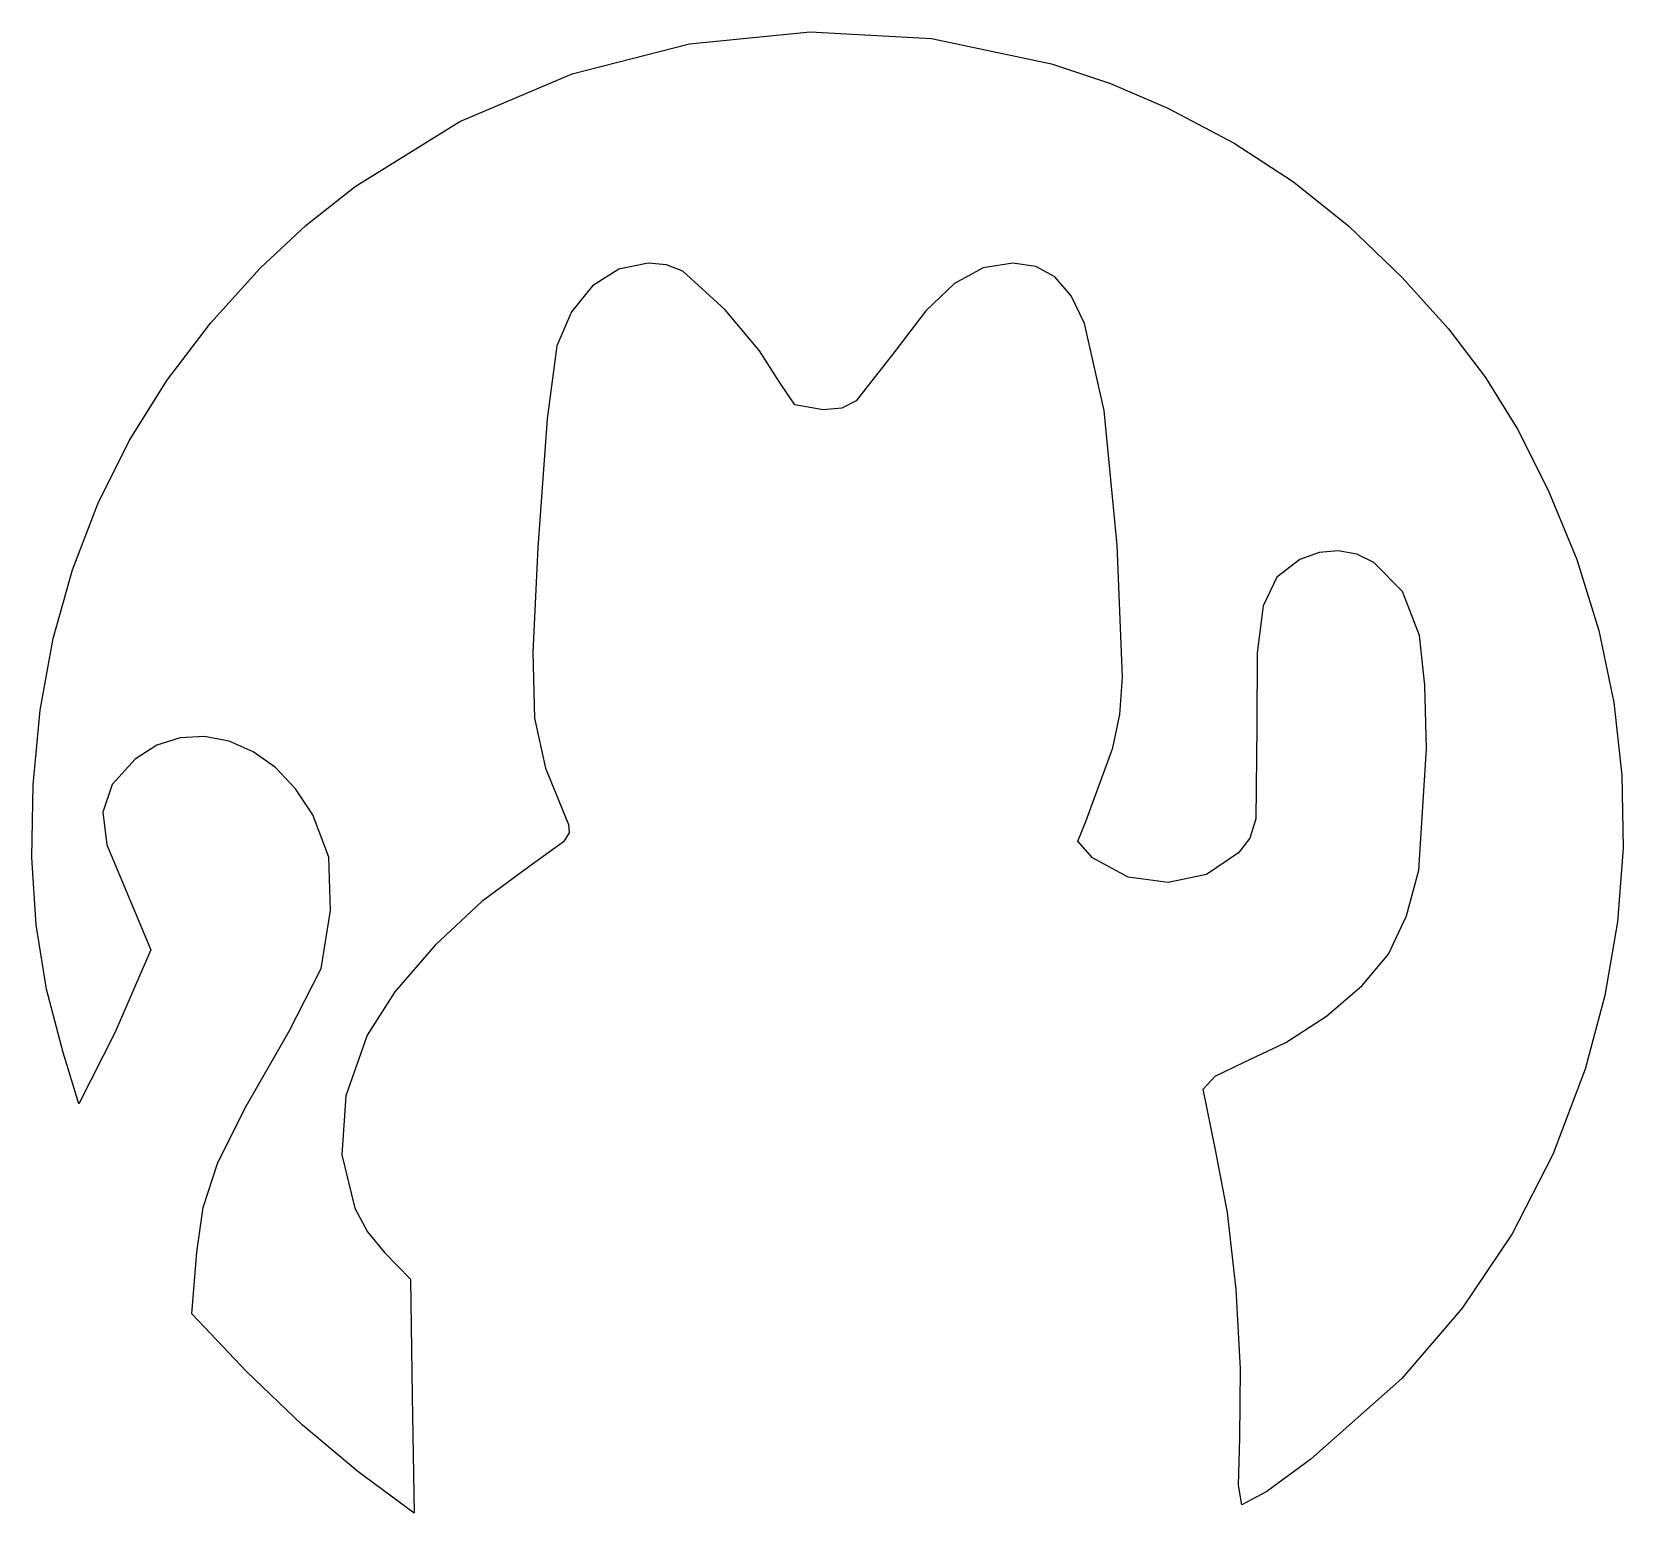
# Model space of a CAD drawing. Extents: x -1 to 49, y 3 to 298.
# Drawn here: x 0.31 to 49.14, y 2.6 to 48.06 of the extents above.
import ezdxf

# ---------------------------------------------------------------- set-up
doc = ezdxf.new("R2010")
doc.units = 0

msp = doc.modelspace()

# ---------------------------------------------------------------- linework, layer by layer
at = {"layer": 'Layer'}
for p, q in [((20.493042, 47.695573), (24.193261, 48.06222)), ((24.193261, 48.06222), (27.918689, 47.86238)), ((27.918689, 47.86238), (31.600516, 47.083925)), ((16.88684, 46.774563), (20.493042, 47.695573)), ((31.600516, 47.083925), (33.403577, 46.473928)), ((13.443465, 45.311319), (16.88684, 46.774563)), ((33.403577, 46.473928), (35.169933, 45.71473)), ((35.169933, 45.71473), (37.199661, 44.643615)), ((10.231726, 43.317966), (13.443465, 45.311319)), ((37.199661, 44.643615), (39.025343, 43.456974)), ((39.025343, 43.456974), (40.71805, 42.103493)), ((8.734223, 42.126288), (10.231726, 43.317966)), ((7.320433, 40.80663), (8.734223, 42.126288)), ((40.71805, 42.103493), (42.348853, 40.53186)), ((5.790664, 39.124194), (7.320433, 40.80663)), ((18.318168, 40.782693), (17.516737, 40.266945)), ((19.217582, 40.965422), (18.318168, 40.782693)), ((19.788015, 40.916351), (19.217582, 40.965422)), ((20.282519, 40.714763), (19.788015, 40.916351)), ((21.579812, 39.527782), (20.282519, 40.714763)), ((29.497248, 40.816679), (28.62527, 40.342763)), ((30.413082, 40.96543), (29.497248, 40.816679)), ((31.111841, 40.863806), (30.413082, 40.96543)), ((31.70387, 40.539716), (31.111841, 40.863806)), ((32.199816, 39.964337), (31.70387, 40.539716)), ((42.348853, 40.53186), (43.778211, 38.948637)), ((17.516737, 40.266945), (16.866957, 39.466838)), ((28.62527, 40.342763), (27.741731, 39.502185)), ((32.61033, 39.108845), (32.199816, 39.964337)), ((4.449927, 37.358444), (5.790664, 39.124194)), ((16.866957, 39.466838), (16.422492, 38.431032)), ((22.638671, 38.274119), (21.579812, 39.527782)), ((27.741731, 39.502185), (26.791212, 38.25345)), ((33.217654, 36.442221), (32.61033, 39.108845)), ((43.778211, 38.948637), (44.916537, 37.457531)), ((16.422492, 38.431032), (16.127462, 36.182745)), ((23.275362, 37.278822), (22.638671, 38.274119)), ((26.791212, 38.25345), (25.606835, 36.736694)), ((3.29778, 35.508375), (4.449927, 37.358444)), ((23.725333, 36.611136), (23.275362, 37.278822)), ((44.916537, 37.457531), (45.892973, 35.87057)), ((25.606835, 36.736694), (25.159746, 36.512643)), ((16.127462, 36.182745), (15.833025, 32.234182)), ((24.590952, 36.46751), (23.725333, 36.611136)), ((25.159746, 36.512643), (24.590952, 36.46751)), ((33.611032, 32.30925), (33.217654, 36.442221)), ((45.892973, 35.87057), (46.836663, 33.99978)), ((2.333782, 33.572984), (3.29778, 35.508375)), ((46.836663, 33.99978), (47.719559, 31.864672)), ((1.557491, 31.551267), (2.333782, 33.572984)), ((15.833025, 32.234182), (15.679824, 29.017172)), ((33.776889, 28.257275), (33.611032, 32.30925)), ((39.214205, 31.866581), (38.508339, 31.325426)), ((39.807106, 32.084743), (39.214205, 31.866581)), ((40.394939, 32.136198), (39.807106, 32.084743)), ((40.961057, 32.031521), (40.394939, 32.136198)), ((41.48881, 31.781284), (40.961057, 32.031521)), ((42.362636, 30.886425), (41.48881, 31.781284)), ((47.719559, 31.864672), (48.391455, 29.691168)), ((0.968465, 29.442222), (1.557491, 31.551267)), ((38.508339, 31.325426), (38.093796, 30.449168)), ((42.883235, 29.536211), (42.362636, 30.886425)), ((38.093796, 30.449168), (37.911079, 29.006841)), ((0.566263, 27.244844), (0.968465, 29.442222)), ((43.051687, 28.018044), (42.883235, 29.536211)), ((48.391455, 29.691168), (48.851909, 27.486222)), ((15.679824, 29.017172), (15.733836, 26.997231)), ((37.911079, 29.006841), (37.900695, 26.767481)), ((33.688693, 27.117693), (33.776889, 28.257275)), ((43.104599, 26.059406), (43.051687, 28.018044)), ((48.851909, 27.486222), (49.100479, 25.256786)), ((0.350443, 24.95813), (0.566263, 27.244844)), ((15.733836, 26.997231), (16.073094, 25.470675)), ((33.476126, 26.09515), (33.688693, 27.117693)), ((4.863969, 26.401257), (4.144086, 26.172539)), ((5.613383, 26.438738), (4.863969, 26.401257)), ((6.367364, 26.292824), (5.613383, 26.438738)), ((37.900695, 26.767481), (37.867748, 23.907459)), ((4.144086, 26.172539), (3.478697, 25.74474)), ((7.100948, 25.971359), (6.367364, 26.292824)), ((7.789171, 25.482186), (7.100948, 25.971359)), ((32.650651, 23.825), (33.476126, 26.09515)), ((42.867174, 22.335821), (43.104599, 26.059406)), ((3.478697, 25.74474), (2.772836, 24.966926)), ((8.407069, 24.833149), (7.789171, 25.482186)), ((16.073094, 25.470675), (16.775628, 23.733822)), ((0.312257, 22.725664), (0.350443, 24.95813)), ((2.772836, 24.966926), (2.487349, 24.118735)), ((49.100479, 25.256786), (49.136723, 23.009812)), ((8.929677, 24.03209), (8.407069, 24.833149)), ((2.487349, 24.118735), (2.614469, 23.109062)), ((9.427516, 22.737431), (8.929677, 24.03209)), ((16.795437, 23.486125), (16.620271, 23.209808)), ((16.775628, 23.733822), (16.795437, 23.486125)), ((32.404196, 23.23018), (32.650651, 23.825)), ((37.867748, 23.907459), (37.685093, 23.319859)), ((2.614469, 23.109062), (3.146431, 21.8468)), ((16.620271, 23.209808), (15.562398, 22.440642)), ((32.859637, 22.70997), (32.404196, 23.23018)), ((37.685093, 23.319859), (37.329377, 22.868931)), ((49.136723, 23.009812), (48.960198, 20.752251)), ((0.44809, 20.654189), (0.312257, 22.725664)), ((9.472419, 21.10009), (9.427516, 22.737431)), ((33.951682, 22.121554), (32.859637, 22.70997)), ((37.329377, 22.868931), (36.35705, 22.207102)), ((15.562398, 22.440642), (14.115944, 21.379849)), ((35.174319, 21.955953), (33.951682, 22.121554)), ((36.35705, 22.207102), (35.174319, 21.955953)), ((42.488992, 20.932523), (42.867174, 22.335821)), ((3.146431, 21.8468), (3.968112, 19.88801)), ((9.189153, 19.319436), (9.472419, 21.10009)), ((14.115944, 21.379849), (12.684396, 20.038622)), ((0.764901, 18.681554), (0.44809, 20.654189)), ((41.938718, 19.755821), (42.488992, 20.932523)), ((48.960198, 20.752251), (48.570462, 18.491056)), ((12.684396, 20.038622), (11.451069, 18.607657)), ((3.968112, 19.88801), (2.863382, 17.3455)), ((41.129507, 18.794551), (41.938718, 19.755821)), ((8.212459, 17.39593), (9.189153, 19.319436)), ((1.269647, 16.74561), (0.764901, 18.681554)), ((11.451069, 18.607657), (10.599278, 17.277652)), ((40.034496, 17.85854), (41.129507, 18.794551)), ((48.570462, 18.491056), (47.967073, 16.23318)), ((38.78291, 17.044182), (40.034496, 17.85854)), ((2.863382, 17.3455), (1.758652, 15.16856)), ((6.843374, 15.020579), (8.212459, 17.39593)), ((10.599278, 17.277652), (9.949439, 15.4118)), ((1.758652, 15.16856), (1.269647, 16.74561)), ((37.503978, 16.447871), (38.78291, 17.044182)), ((36.616384, 16.015129), (37.503978, 16.447871)), ((47.967073, 16.23318), (46.982213, 13.613811)), ((36.247208, 15.61753), (36.616384, 16.015129)), ((9.949439, 15.4118), (9.82713, 13.603491)), ((36.633621, 13.75156), (36.247208, 15.61753)), ((6.012975, 13.334032), (6.843374, 15.020579)), ((36.999373, 11.833939), (36.633621, 13.75156)), ((5.573081, 11.981817), (6.012975, 13.334032)), ((9.82713, 13.603491), (10.223552, 11.963412)), ((46.982213, 13.613811), (45.731137, 11.181055)), ((5.375509, 10.60946), (5.573081, 11.981817)), ((10.223552, 11.963412), (10.613538, 11.241049)), ((37.265777, 9.465711), (36.999373, 11.833939)), ((10.613538, 11.241049), (11.129907, 10.602252)), ((45.731137, 11.181055), (44.193386, 8.900332)), ((5.21691, 8.71769), (5.375509, 10.60946)), ((11.129907, 10.602252), (11.929845, 9.784056)), ((11.929845, 9.784056), (11.984215, 6.192476)), ((37.400691, 7.031523), (37.265777, 9.465711)), ((44.193386, 8.900332), (42.348503, 6.73706)), ((6.90761, 6.94279), (5.21691, 8.71769)), ((8.606853, 5.313403), (6.90761, 6.94279)), ((37.371969, 4.91602), (37.400691, 7.031523)), ((42.348503, 6.73706), (39.554716, 4.262683)), ((11.984215, 6.192476), (12.038221, 2.604916)), ((10.3181, 3.88839), (8.606853, 5.313403)), ((37.334548, 3.46784), (37.371969, 4.91602)), ((39.554716, 4.262683), (38.206534, 3.268457)), ((12.038221, 2.604916), (10.318071, 3.888406)), ((10.318071, 3.888406), (10.3181, 3.88839)), ((37.435583, 2.8655), (37.334548, 3.46784)), ((38.206534, 3.268457), (37.435583, 2.8655))]:
    msp.add_line(p, q, dxfattribs=at)

doc.saveas('drawing.dxf')
